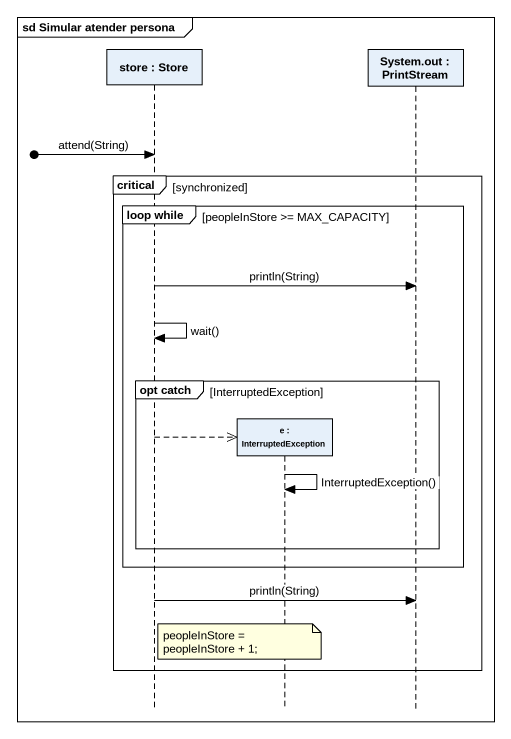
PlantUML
@startuml
mainframe sd Simular atender persona
hide footbox
participant "store : Store" as store
participant "e : InterruptedException" as e
participant "System.out : PrintStream" as System_out

[o-> store : attend(String)
critical synchronized
  group loop while [peopleInStore >= MAX_CAPACITY]
    store -> System_out : println(String)
    store -> store : wait()
    group opt catch [InterruptedException]
      store -->> e **
      e -> e : InterruptedException()
    end
  end
  store -> System_out : println(String)
  note over e : peopleInStore = peopleInStore + 1;
end
@enduml
